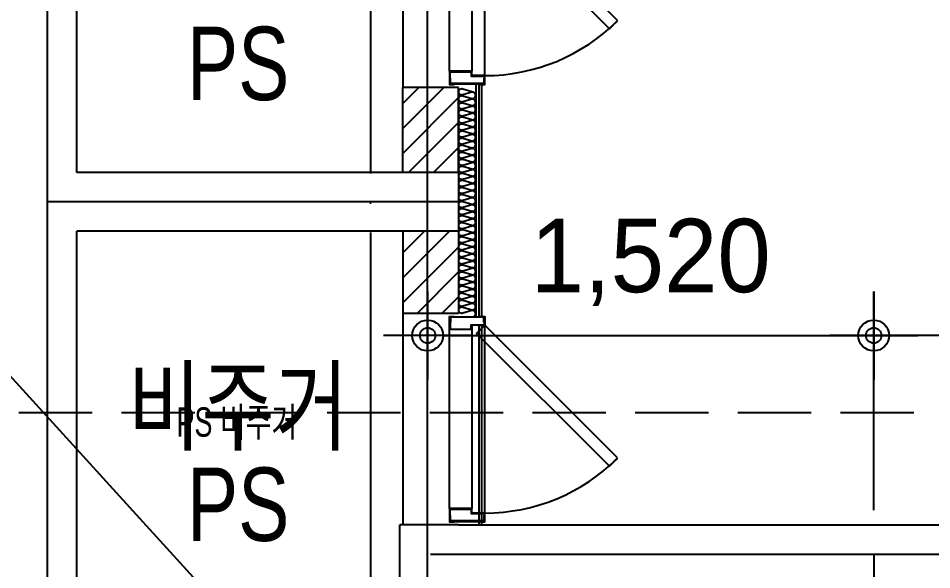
# Model space of a CAD drawing. Header units: millimetres. Extents: x 0 to 1390178, y 0 to 110113.
# Drawn here: x 468472 to 471585, y 33048 to 34926 of the extents above; entities that cross this region are included whole.
import ezdxf
from ezdxf.enums import TextEntityAlignment as Align
from ezdxf.xclip import XClip

# ---------------------------------------------------------------- set-up
doc = ezdxf.new("R2010")
doc.units = ezdxf.units.MM
doc.header["$LTSCALE"] = 100
doc.header["$XCLIPFRAME"] = 0
doc.linetypes.add('HID2', pattern=[3.5, 2.5, -1])
doc.linetypes.add('X - 평면도$0$CEN', pattern=[62, 60, -1, 0, -1])
doc.layers.get('DEFPOINTS').update_dxf_attribs({"color": 145})
for name, color, linetype in [('AA-XXXX-TEXT', 3, 'Continuous'), ('DIM', 7, 'Continuous'), ('sm3', 3, 'HID2'), ('X - 평면도$0$A-FIN', 8, 'Continuous'), ('X - 평면도$0$A-INS', 9, 'Continuous'), ('X - 평면도$0$A-WALB', 3, 'Continuous'), ('X - 평면도$0$AA-WAXM-CONC', 2, 'Continuous'), ('X - 평면도$0$AA-XXXX-CNTL', 1, 'X - 평면도$0$CEN'), ('X - 평면도$0$AA-XXXX-PATT', 8, 'Continuous'), ('X - 평면도$0$CEN', 1, 'X - 평면도$0$CEN'), ('X - 평면도$0$X-55$0$AA-DWXM-WIND', 4, 'Continuous')]:
    doc.layers.add(name, color=color, linetype=linetype)
doc.layers.add('X - 평면도$0$A-door', color=4, linetype='Continuous', lineweight=25)
doc.layers.add('X - 평면도$0$DEFPOINT', color=163, linetype='Continuous', plot=False)
doc.styles.add('HAUD01', font='Dotum.ttf')
doc.styles.add('X - 평면도$0$HAUD01', font='Dotum.ttf')
doc.dimstyles.new('HAUD-80', dxfattribs={"dimscale": 100, "dimtxt": 2.5, "dimasz": 0.5, "dimexe": 0, "dimexo": 1.5, "dimgap": 1, "dimtad": 1, "dimdec": 0, "dimdsep": 46, "dimlunit": 6, "dimtxsty": 'HAUD01', "dimblk": 'Z_DOT', "dimcen": 2.5, "dimdle": 1.5, "dimclrd": 7, "dimclre": 7, "dimclrt": 4, "dimadec": 0, "dimazin": 0, "dimtfac": 1, "dimtdec": 0, "dimtix": 1, "dimtmove": 2, "dimatfit": 3, "dimfxl": 1, "dimtvp": 1, "dimtolj": 1, "dimtzin": 0, "dimarcsym": 0})
pattern_1 = [(45, (43360.775, 55897.784), (-42.426407, 42.426407), [])]

# ---------------------------------------------------------------- blocks, each defined once
blk = doc.blocks.new('X - 평면도$0$insul1')
blk.add_lwpolyline([(0, 0.25, 1.344031), (0.35, 0.25), (0.2, 0.75, -1.344031), (0.55, 0.75), (0.4, 0.25)], format="xyb")
blk = doc.blocks.new('*U1013')
at = {"layer": 'X - 평면도$0$A-door', "color": 8}
for p, q in [((670, 0), (30, 0)), ((45, -45), (655, -45)), ((655, -120), (45, -120))]:
    blk.add_line(p, q, dxfattribs=at)
at = {"layer": 'X - 평면도$0$A-door'}
for points in [[(482.5, 452.5), (30, 0), (58.3, -28.3), (510.8, 424.3)], [(1.6, -15), (1.6, -15), (1.6, -15), (0, -15), (0, 0), (30, 0), (30, -45), (45, -45), (45, -120), (0, -120), (0, -105), (1.6, -105), (1.6, -105), (1.6, -105), (1.6, -118.4), (43.4, -118.4), (43.4, -46.6), (28.4, -46.6), (28.4, -1.6), (1.6, -1.6)], [(698.4, -15), (698.4, -15), (698.4, -15), (700, -15), (700, 0), (670, 0), (670, -45), (655, -45), (655, -120), (700, -120), (700, -105), (698.4, -105), (698.4, -105), (698.4, -105), (698.4, -118.4), (656.6, -118.4), (656.6, -46.6), (671.6, -46.6), (671.6, -1.6), (698.4, -1.6)]]:
    blk.add_lwpolyline(points, close=True, dxfattribs=at)
at = {"layer": 'X - 평면도$0$A-door', "color": 8}
for points in [[(20, -118.4), (1.6, -118.4), (1.6, -1.6), (20, -1.6), (20, -3.2), (3.2, -3.2), (3.2, -116.8), (20, -116.8)], [(680, -118.4), (698.4, -118.4), (698.4, -1.6), (680, -1.6), (680, -3.2), (696.8, -3.2), (696.8, -116.8), (680, -116.8)]]:
    blk.add_lwpolyline(points, close=True, dxfattribs=at)
blk.add_arc((30, 0), 640, 0, 45, dxfattribs=at)
blk = doc.blocks.new('X - 평면도$0$1F PL')
at = {"layer": 'X - 평면도$0$AA-XXXX-PATT'}
h = blk.add_hatch(dxfattribs=at)
h.set_pattern_fill('_USER', color=256, scale=60, angle=45, style=0, pattern_type=0)
h.set_pattern_definition(pattern_1)
h.paths.add_polyline_path([(-13607.2, 17380.9), (-13417.2, 17380.9), (-13417.2, 17090.9), (-13607.2, 17090.9)])
h = blk.add_hatch(dxfattribs=at)
h.set_pattern_fill('_USER', color=256, scale=60, angle=45, style=0, pattern_type=0)
h.set_pattern_definition(pattern_1)
h.paths.add_polyline_path([(-13607.2, 16890.9), (-13417.2, 16890.9), (-13417.2, 16610.9), (-13607.2, 16610.9)])
at = {"layer": 'DEFPOINTS'}
blk.add_line((0, 0), (-19177.2, 21040.9), dxfattribs=at)
at = {"layer": 'X - 평면도$0$A-WALB'}
for p, q in [((-13607.2, 17090.9), (-13607.2, 17380.9)), ((-13417.2, 17380.9), (-13607.2, 17380.9)), ((-13417.2, 17090.9), (-13417.2, 17380.9)), ((-13607.2, 16890.9), (-13607.2, 16610.9)), ((-13417.2, 16890.9), (-13417.2, 16610.9)), ((-13417.2, 16610.9), (-13607.2, 16610.9))]:
    blk.add_line(p, q, dxfattribs=at)
at = {"layer": 'X - 평면도$0$AA-WAXM-CONC'}
for p, q in [((-14717.2, 17090.9), (-14717.2, 18390.9)), ((-13417.2, 17090.9), (-14717.2, 17090.9)), ((-13417.2, 17090.9), (-13417.2, 16890.9)), ((-13417.2, 16890.9), (-14717.2, 16890.9)), ((-14717.2, 15590.9), (-14717.2, 16890.9)), ((-13417.2, 15890.9), (-13617.2, 15890.9)), ((-13617.2, 15590.9), (-13617.2, 15890.9)), ((-13417.2, 15890.9), (-3517.2, 15890.9))]:
    blk.add_line(p, q, dxfattribs=at)
at = {"layer": 'X - 평면도$0$AA-XXXX-CNTL'}
for p, q in [((-14817.2, 13150.9), (-14817.2, 18490.9)), ((-13522.2, 13150.9), (-13522.2, 18490.9)), ((-13417.2, 16990.9), (-14817.2, 16990.9))]:
    blk.add_line(p, q, dxfattribs=at)
at = {"layer": 'X - 평면도$0$X-55$0$AA-DWXM-WIND'}
for p, q in [((-13607.2, 18100.9), (-13607.2, 17380.9)), ((-13607.2, 16610.9), (-13607.2, 15890.9))]:
    blk.add_line(p, q, dxfattribs=at)
at = {"layer": 'X - 평면도$0$A-door', "rotation": 270}
for p in [(-13327.2, 18090.9), (-13327.2, 16600.9)]:
    blk.add_blockref('*U1013', p, dxfattribs=at)
at = {"layer": 'X - 평면도$0$DEFPOINT', "style": 'X - 평면도$0$HAUD01', "width": 0.7}
blk.add_text('PS 비주거', height=100, dxfattribs=at).set_placement((-14172.2, 16240.9), align=Align.MIDDLE_CENTER)
blk = doc.blocks.new('X - 평면도', base_point=(-475.4, -286.7))
at = {"layer": 'X - 평면도$0$A-FIN'}
for p, q in [((699292, 49801.5), (699292, 50594.7)), ((699302, 49803.1), (699302, 50594.7)), ((699292, 49093.1), (699292, 49774.7)), ((699302, 49093.1), (699302, 49774.7))]:
    blk.add_line(p, q, dxfattribs=at)
at = {"layer": 'X - 평면도$0$A-INS'}
blk.add_line((699282, 49801.5), (699282, 50594.7), dxfattribs=at)
at = {"layer": 'X - 평면도$0$AA-XXXX-CNTL'}
for p, q in [((698922, 68689.6), (698922, 43623.1)), ((699127, 48993.1), (709222, 48993.1))]:
    blk.add_line(p, q, dxfattribs=at)
at = {"layer": 'X - 평면도$0$CEN'}
blk.add_line((700637, 48993.1), (700637, 46353.1), dxfattribs=at)
blk.add_blockref('X - 평면도$0$1F PL', (712639.2, 33202.2))
at = {"layer": 'X - 평면도$0$A-INS', "xscale": 60.00000000000014, "yscale": 60.00000000000014, "zscale": 60.00000000000014, "rotation": 90, "row_count": 1, "column_count": 32, "row_spacing": -3.944304526105059e-30, "column_spacing": 24.00000000000007}
blk.add_blockref('X - 평면도$0$insul1', (699282, 49801.5), dxfattribs=at)
blk = doc.blocks.new('Z_DOT')
at = {"layer": 'DIM', "color": 0}
for p, q in [((0, -3), (0, 3)), ((-3, 0), (3, 0))]:
    blk.add_line(p, q, dxfattribs=at)
for radius in [1.05, 0.525]:
    blk.add_circle((0, 0), radius, dxfattribs=at)
blk = doc.blocks.new('*D477')
at = {"layer": 'DEFPOINTS', "color": 0, "transparency": 16777216}
for p in [(471387.1, 33845.5), (471387.1, 33100.7), (474072.1, 33100.7)]:
    blk.add_point(p, dxfattribs=at)
at = {"layer": 'DIM', "color": 7, "lineweight": -2, "transparency": 16777216}
for p, q in [((471387.1, 33250.7), (471387.1, 33845.5)), ((474022.1, 33845.5), (471437.1, 33845.5)), ((474072.1, 33250.7), (474072.1, 33845.5))]:
    blk.add_line(p, q, dxfattribs=at)
at = {"layer": 'DIM', "color": 7, "lineweight": -2, "transparency": 16777216, "xscale": 50, "yscale": 50, "zscale": 50, "rotation": 180}
blk.add_blockref('Z_DOT', (471387.1, 33845.5), dxfattribs=at)
at = {"layer": 'DIM', "color": 7, "lineweight": -2, "transparency": 16777216, "xscale": 50, "yscale": 50, "zscale": 50}
blk.add_blockref('Z_DOT', (474072.1, 33845.5), dxfattribs=at)
at = {"layer": 'DIM', "color": 4, "transparency": 16777216, "insert": (472729.6, 34094.7), "char_height": 250, "attachment_point": 5, "style": 'HAUD01'}
blk.add_mtext('\\A1;2,685', dxfattribs=at)
blk = doc.blocks.new('*D479')
at = {"layer": 'DEFPOINTS', "color": 0, "transparency": 16777216}
for p in [(471387.1, 33845.5), (469867.1, 33100.7), (471387.1, 33100.7)]:
    blk.add_point(p, dxfattribs=at)
at = {"layer": 'DIM', "color": 7, "lineweight": -2, "transparency": 16777216}
for p, q in [((469867.1, 33250.7), (469867.1, 33845.5)), ((469917.1, 33845.5), (471337.1, 33845.5)), ((471387.1, 33250.7), (471387.1, 33845.5))]:
    blk.add_line(p, q, dxfattribs=at)
at = {"layer": 'DIM', "color": 7, "lineweight": -2, "transparency": 16777216, "xscale": 50, "yscale": 50, "zscale": 50, "rotation": 180}
blk.add_blockref('Z_DOT', (469867.1, 33845.5), dxfattribs=at)
at = {"layer": 'DIM', "color": 7, "lineweight": -2, "transparency": 16777216, "xscale": 50, "yscale": 50, "zscale": 50}
blk.add_blockref('Z_DOT', (471387.1, 33845.5), dxfattribs=at)
at = {"layer": 'DIM', "color": 4, "transparency": 16777216, "insert": (470627.1, 34094.7), "char_height": 250, "attachment_point": 5, "style": 'HAUD01'}
blk.add_mtext('\\A1;1,520', dxfattribs=at)

msp = doc.modelspace()

# ---------------------------------------------------------------- block references
ref = msp.add_blockref('X - 평면도', (-229725.3, -16179.1))
XClip(ref).set_block_clipping_path([(649249.9173510048, 15892.4063044181), (733249.9173510048, 75292.406304418)])

# ---------------------------------------------------------------- next in the draw order: linework, layer by layer
at = {"layer": 'sm3'}
msp.add_lwpolyline([(457552.7, 22856.3), (483424.3, 22856.3, 0.414214), (484424.3, 23856.3), (484424.3, 32582.3, 0.414214), (483424.3, 33582.3), (457552.7, 33582.3, 0.414214), (456552.7, 32582.3), (456552.7, 23856.3, 0.414214)], format="xyb", close=True, dxfattribs=at)

# ---------------------------------------------------------------- next in the draw order: texts
at = {"layer": 'AA-XXXX-TEXT', "style": 'HAUD01', "width": 0.8}
for s, p in [('PS', (469221.3, 34772.3)), ('비주거', (469221.3, 33604.6)), ('PS', (469221.3, 33270.6))]:
    msp.add_text(s, height=250, dxfattribs=at).set_placement(p, align=Align.MIDDLE_CENTER)

# ---------------------------------------------------------------- next in the draw order: dimensions: what is measured, and where the dimension line sits
at = {"layer": 'DIM'}
dim = msp.add_linear_dim(base=(471387.1, 33845.5), p1=(469867.1, 33100.7), p2=(471387.1, 33100.7), angle=180, dimstyle='HAUD-80', override={"dimscale": 100}, dxfattribs=at)
dim.commit()
dim.dimension.update_dxf_attribs({"geometry": '*D479', "text_midpoint": (470627.1, 34094.7)})
dim = msp.add_linear_dim(base=(471387.1, 33845.5), p1=(474072.1, 33100.7), p2=(471387.1, 33100.7), dimstyle='HAUD-80', override={"dimscale": 100}, dxfattribs=at)
dim.commit()
dim.dimension.update_dxf_attribs({"geometry": '*D477', "text_midpoint": (472729.6, 34094.7)})

doc.saveas('drawing.dxf')
